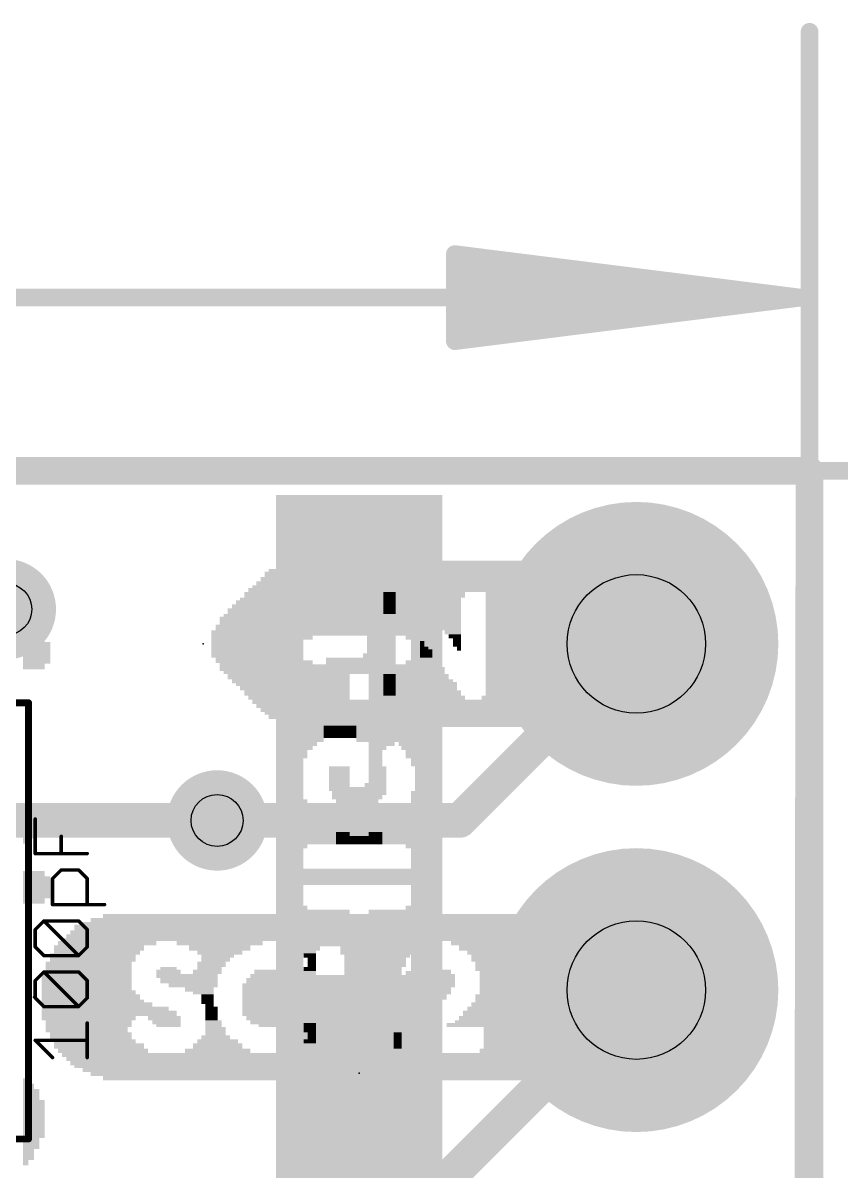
# Model space of a CAD drawing. Extents: x -25 to 82, y -13 to 16.
# Drawn here: x 13.28 to 19.28, y 7.56 to 15.99 of the extents above; entities that cross this region are included whole.
import ezdxf

# ---------------------------------------------------------------- set-up
doc = ezdxf.new("R2010")
doc.units = 0
for name, color, linetype in [('1', 12, 'CONTINUOUS'), ('16', 53, 'CONTINUOUS'), ('17', 254, 'CONTINUOUS'), ('18', 110, 'CONTINUOUS'), ('20', 53, 'CONTINUOUS'), ('21', 41, 'CONTINUOUS'), ('22', 40, 'CONTINUOUS'), ('23', 53, 'CONTINUOUS'), ('24', 53, 'CONTINUOUS'), ('27', 253, 'CONTINUOUS'), ('29', 253, 'CONTINUOUS'), ('30', 253, 'CONTINUOUS'), ('39', 12, 'CONTINUOUS'), ('44', 253, 'CONTINUOUS'), ('47', 253, 'CONTINUOUS'), ('51', 53, 'CONTINUOUS')]:
    doc.layers.add(name, color=color, linetype=linetype)

# ---------------------------------------------------------------- blocks, each defined once
blk = doc.blocks.new('RECT')
blk.add_solid([(-0.5, -0.5), (0.5, -0.5), (-0.5, 0.5), (0.5, 0.5)])
blk = doc.blocks.new('ROUNDP')
at = {"const_width": 0.5}
blk.add_lwpolyline([(0, -0.25, 1), (0, 0.25, 1), (0, -0.25)], format="xyb", dxfattribs=at)
blk = doc.blocks.new('ROUNDV')
at = {"const_width": 0.5}
blk.add_lwpolyline([(0, -0.25, 1), (0, 0.25, 1), (0, -0.25)], format="xyb", dxfattribs=at)

msp = doc.modelspace()

# ---------------------------------------------------------------- linework, layer by layer
at = {"layer": '1'}
for points, const_width in [([(0, 12.7), (19.05, 12.7)], 0.2032), ([(19.05, 12.7), (19.05, 0)], 0.2032), ([(16.4846, 10.1346), (17.78, 11.43)], 0.254), ([(14.7066, 10.1346), (16.4846, 10.1346)], 0.254), ([(14.974, 6.084), (17.78, 8.89)], 0.254)]:
    msp.add_lwpolyline(points, dxfattribs=dict(at, const_width=const_width))
for points, const_width in [([(19.1008, 12.7, 1), (18.9992, 12.7)], 0.1016), ([(19.05, 12.6492, 1), (19.05, 12.7508)], 0.1016), ([(17.8249, 11.3851, 1), (17.7351, 11.4749)], 0.127), ([(14.7066, 10.1981, 1), (14.7066, 10.0711)], 0.127), ([(16.4397, 10.1795, 1), (16.5295, 10.0897)], 0.127), ([(16.4846, 10.0711, 1), (16.4846, 10.1981)], 0.127), ([(17.8249, 8.8451, 1), (17.7351, 8.9349)], 0.127)]:
    msp.add_lwpolyline(points, format="xyb", dxfattribs=dict(at, const_width=const_width))
at = {"layer": '16'}
for points, const_width in [([(0, 12.7), (19.05, 12.7)], 0.2032), ([(19.05, 12.7), (19.05, 0)], 0.2032), ([(14.7066, 10.1346), (11.7856, 10.1346)], 0.254)]:
    msp.add_lwpolyline(points, dxfattribs=dict(at, const_width=const_width))
for points, const_width in [([(19.1008, 12.7, 1), (18.9992, 12.7)], 0.1016), ([(19.05, 12.6492, 1), (19.05, 12.7508)], 0.1016), ([(14.7066, 10.0711, 1), (14.7066, 10.1981)], 0.127)]:
    msp.add_lwpolyline(points, format="xyb", dxfattribs=dict(at, const_width=const_width))
at = {"layer": '20', "const_width": 0.2032}
for points in [[(19.05, 12.7), (0, 12.7)], [(19.03, 0), (19.05, 12.7)]]:
    msp.add_lwpolyline(points, dxfattribs=at)
at = {"layer": '20', "const_width": 0.1016}
for points in [[(19.1008, 12.6999, 1), (18.9992, 12.7001)], [(19.05, 12.6492, 1), (19.05, 12.7508)]]:
    msp.add_lwpolyline(points, format="xyb", dxfattribs=at)
at = {"layer": '23'}
for p in [(14.605, 11.43), (13.3604, 8.8392)]:
    msp.add_point(p, dxfattribs=at)
at = {"layer": '24'}
msp.add_point((15.748, 8.2804), dxfattribs=at)
at = {"layer": '27', "const_width": 0.0254}
for points in [[(13.3728, 9.8915), (13.3728, 10.1457)], [(13.5634, 9.8915), (13.5634, 10.0186)], [(13.7541, 9.8915), (13.3728, 9.8915)], [(13.4999, 9.708), (13.5634, 9.7715)], [(13.5634, 9.7715), (13.6905, 9.7715)], [(13.6905, 9.7715), (13.7541, 9.708)], [(13.4999, 9.5173), (13.4999, 9.708)], [(13.7541, 9.708), (13.7541, 9.5173)], [(13.8812, 9.5173), (13.4999, 9.5173)], [(13.3728, 9.3338), (13.4363, 9.3973)], [(13.4363, 9.3973), (13.6905, 9.3973)], [(13.6905, 9.1431), (13.4363, 9.3973)], [(13.6905, 9.3973), (13.7541, 9.3338)], [(13.3728, 9.2067), (13.3728, 9.3338)], [(13.7541, 9.3338), (13.7541, 9.2067)], [(13.4363, 9.1431), (13.3728, 9.2067)], [(13.7541, 9.2067), (13.6905, 9.1431)], [(13.6905, 9.1431), (13.4363, 9.1431)], [(13.3728, 8.9596), (13.4363, 9.0231)], [(13.4363, 9.0231), (13.6905, 9.0231)], [(13.6905, 8.7689), (13.4363, 9.0231)], [(13.6905, 9.0231), (13.7541, 8.9596)], [(13.3728, 8.8325), (13.3728, 8.9596)], [(13.7541, 8.9596), (13.7541, 8.8325)], [(13.4363, 8.7689), (13.3728, 8.8325)], [(13.7541, 8.8325), (13.6905, 8.7689)], [(13.6905, 8.7689), (13.4363, 8.7689)], [(13.7541, 8.3947), (13.7541, 8.6489)], [(13.4999, 8.3947), (13.3728, 8.5218)], [(13.3728, 8.5218), (13.7541, 8.5218)]]:
    msp.add_lwpolyline(points, dxfattribs=at)
at = {"layer": '27', "const_width": 0.0127}
for points in [[(13.3791, 10.1457, 1), (13.3664, 10.1457)], [(13.5698, 10.0186, 1), (13.5571, 10.0186)], [(13.3728, 9.8979, 1), (13.3728, 9.8852)], [(13.3664, 9.8915, 1), (13.3791, 9.8915)], [(13.5571, 9.8915, 1), (13.5698, 9.8915)], [(13.7541, 9.8852, 1), (13.7541, 9.8979)], [(13.5634, 9.7779, 1), (13.5634, 9.7652)], [(13.5679, 9.767, 1), (13.5589, 9.776)], [(13.695, 9.776, 1), (13.6861, 9.767)], [(13.6905, 9.7652, 1), (13.6905, 9.7779)], [(13.5062, 9.708, 1), (13.4935, 9.708)], [(13.4954, 9.7125, 1), (13.5044, 9.7035)], [(13.7605, 9.708, 1), (13.7478, 9.708)], [(13.7496, 9.7035, 1), (13.7586, 9.7125)], [(13.4935, 9.5173, 1), (13.5062, 9.5173)], [(13.4999, 9.5237, 1), (13.4999, 9.511)], [(13.7478, 9.5173, 1), (13.7605, 9.5173)], [(13.8812, 9.511, 1), (13.8812, 9.5237)], [(13.4363, 9.4037, 1), (13.4363, 9.391)], [(13.4408, 9.4018, 1), (13.4318, 9.3928)], [(13.4408, 9.3928, 1), (13.4318, 9.4018)], [(13.695, 9.4018, 1), (13.6861, 9.3928)], [(13.6905, 9.391, 1), (13.6905, 9.4037)], [(13.3791, 9.3338, 1), (13.3664, 9.3338)], [(13.3683, 9.3383, 1), (13.3773, 9.3293)], [(13.7605, 9.3338, 1), (13.7478, 9.3338)], [(13.7496, 9.3293, 1), (13.7586, 9.3383)], [(13.3773, 9.2112, 1), (13.3683, 9.2022)], [(13.3664, 9.2067, 1), (13.3791, 9.2067)], [(13.7478, 9.2067, 1), (13.7605, 9.2067)], [(13.7586, 9.2022, 1), (13.7496, 9.2112)], [(13.4363, 9.1495, 1), (13.4363, 9.1368)], [(13.4318, 9.1386, 1), (13.4408, 9.1476)], [(13.6861, 9.1476, 1), (13.695, 9.1386)], [(13.6861, 9.1386, 1), (13.695, 9.1476)], [(13.6905, 9.1368, 1), (13.6905, 9.1495)], [(13.4363, 9.0295, 1), (13.4363, 9.0168)], [(13.4408, 9.0276, 1), (13.4318, 9.0186)], [(13.4408, 9.0186, 1), (13.4318, 9.0276)], [(13.695, 9.0276, 1), (13.6861, 9.0186)], [(13.6905, 9.0168, 1), (13.6905, 9.0295)], [(13.3791, 8.9596, 1), (13.3664, 8.9596)], [(13.3683, 8.9641, 1), (13.3773, 8.9551)], [(13.7605, 8.9596, 1), (13.7478, 8.9596)], [(13.7496, 8.9551, 1), (13.7586, 8.9641)], [(13.3773, 8.8369, 1), (13.3683, 8.828)], [(13.7586, 8.828, 1), (13.7496, 8.8369)], [(13.3664, 8.8325, 1), (13.3791, 8.8325)], [(13.4363, 8.7753, 1), (13.4363, 8.7626)], [(13.4318, 8.7644, 1), (13.4408, 8.7734)], [(13.6861, 8.7734, 1), (13.695, 8.7644)], [(13.6861, 8.7644, 1), (13.695, 8.7734)], [(13.6905, 8.7626, 1), (13.6905, 8.7753)], [(13.7478, 8.8325, 1), (13.7605, 8.8325)], [(13.7605, 8.6489, 1), (13.7478, 8.6489)], [(13.3728, 8.5282, 1), (13.3728, 8.5155)], [(13.3773, 8.5263, 1), (13.3683, 8.5173)], [(13.7541, 8.5155, 1), (13.7541, 8.5282)], [(13.4954, 8.3902, 1), (13.5044, 8.3992)], [(13.7478, 8.3947, 1), (13.7605, 8.3947)]]:
    msp.add_lwpolyline(points, format="xyb", dxfattribs=at)
at = {"layer": '39', "const_width": 0.0508}
for points in [[(11.9238, 10.998), (13.3238, 10.998)], [(13.3238, 10.998), (13.3238, 7.798)], [(13.3238, 7.798), (11.9238, 7.798)]]:
    msp.add_lwpolyline(points, dxfattribs=at)
at = {"layer": '39', "const_width": 0.0254}
for points in [[(13.3365, 10.998, 1), (13.3111, 10.998)], [(13.3238, 10.9853, 1), (13.3238, 11.0107)], [(13.3111, 7.798, 1), (13.3365, 7.798)], [(13.3238, 7.7853, 1), (13.3238, 7.8107)]]:
    msp.add_lwpolyline(points, format="xyb", dxfattribs=at)
at = {"layer": '44'}
for centre, radius in [((17.78, 11.43), 0.508), ((13.1572, 11.684), 0.1905), ((14.7066, 10.1346), 0.1905), ((17.78, 8.89), 0.508)]:
    msp.add_circle(centre, radius, dxfattribs=at)
at = {"layer": '47', "const_width": 0.13}
for points in [[(19.05, 12.7), (19.05, 15.92)], [(18.985, 13.97), (16.45, 14.2892)], [(16.45, 14.2892), (16.45, 13.6508)], [(18.985, 13.97), (16.45, 14.23)], [(18.985, 13.97), (16.45, 14.1)], [(0.065, 13.97), (18.985, 13.97)], [(16.45, 13.6508), (18.985, 13.97)], [(16.45, 13.84), (18.985, 13.97)], [(16.45, 13.71), (18.985, 13.97)], [(19.05, 12.7), (24.81, 12.7)]]:
    msp.add_lwpolyline(points, dxfattribs=at)
at = {"layer": '47', "const_width": 0.065}
for points in [[(19.0825, 15.92, 1), (19.0175, 15.92)], [(16.4541, 14.3215, 1), (16.4459, 14.257)], [(16.4825, 14.2892, 1), (16.4175, 14.2892)], [(16.4533, 14.2623, 1), (16.4467, 14.1977)], [(16.4517, 14.1325, 1), (16.4483, 14.0675)], [(18.9891, 13.9378, 1), (18.9809, 14.0022)], [(18.9809, 13.9378, 1), (18.9891, 14.0022)], [(18.9883, 13.9377, 1), (18.9817, 14.0023)], [(18.9817, 13.9377, 1), (18.9883, 14.0023)], [(18.9833, 13.9375, 1), (18.9867, 14.0025)], [(18.9867, 13.9375, 1), (18.9833, 14.0025)], [(18.985, 13.9375, 1), (18.985, 14.0025)], [(16.4483, 13.8725, 1), (16.4517, 13.8075)], [(16.4467, 13.7423, 1), (16.4533, 13.6777)], [(16.4459, 13.683, 1), (16.4541, 13.6185)], [(16.4175, 13.6508, 1), (16.4825, 13.6508)], [(19.05, 12.7325, 1), (19.05, 12.6675)], [(19.0175, 12.7, 1), (19.0825, 12.7)]]:
    msp.add_lwpolyline(points, format="xyb", dxfattribs=at)

# ---------------------------------------------------------------- block references
at = {"layer": '17', "xscale": 1.8796, "yscale": 1.8796, "rotation": 180}
for p in [(17.78, 11.43), (17.78, 11.43), (17.78, 8.89), (17.78, 8.89)]:
    msp.add_blockref('ROUNDP', p, dxfattribs=at)
at = {"layer": '18', "xscale": 0.7366, "yscale": 0.7366}
for p in [(13.1572, 11.684), (13.1572, 11.684), (14.7066, 10.1346), (14.7066, 10.1346)]:
    msp.add_blockref('ROUNDV', p, dxfattribs=at)
at = {"layer": '21'}
for p, xscale, yscale in [((16.045, 11.94), 1.98, 0.04), ((16.06, 11.97), 1.95, 0.02), ((16.09, 11.995), 1.89, 0.03), ((16.105, 12.025), 1.86, 0.03), ((16.015, 11.875), 2.04, 0.03), ((16.03, 11.905), 2.01, 0.03), ((15.115, 11.79), 0.42, 0.04), ((15.985, 11.825), 2.1, 0.03), ((16, 11.85), 2.07, 0.02), ((15.97, 11.79), 0.09, 0.04), ((16.345, 11.79), 0.36, 0.04), ((16.855, 11.79), 0.36, 0.04), ((15.07, 11.705), 0.51, 0.03), ((15.085, 11.735), 0.48, 0.03), ((15.1, 11.755), 0.45, 0.03), ((15.97, 11.755), 0.09, 0.03), ((15.97, 11.735), 0.09, 0.03), ((15.97, 11.705), 0.09, 0.03), ((16.345, 11.755), 0.3, 0.03), ((16.36, 11.735), 0.27, 0.03), ((16.375, 11.705), 0.24, 0.03), ((16.855, 11.755), 0.36, 0.03), ((16.855, 11.735), 0.36, 0.03), ((16.855, 11.705), 0.36, 0.03), ((15.025, 11.615), 0.6, 0.03), ((15.04, 11.635), 0.57, 0.03), ((15.055, 11.67), 0.54, 0.04), ((15.76, 11.615), 0.51, 0.03), ((15.955, 11.635), 0.12, 0.03), ((15.97, 11.67), 0.09, 0.04), ((16.375, 11.67), 0.24, 0.04), ((16.39, 11.635), 0.21, 0.03), ((16.405, 11.615), 0.18, 0.03), ((16.855, 11.67), 0.36, 0.04), ((16.855, 11.635), 0.36, 0.03), ((16.855, 11.615), 0.36, 0.03), ((15.01, 11.55), 0.63, 0.04), ((15.025, 11.585), 0.6, 0.03), ((15.76, 11.585), 0.51, 0.03), ((15.76, 11.55), 0.51, 0.04), ((16.42, 11.585), 0.15, 0.03), ((16.42, 11.55), 0.15, 0.04), ((16.855, 11.585), 0.36, 0.03), ((16.855, 11.55), 0.36, 0.04), ((14.995, 11.515), 0.66, 0.03), ((14.995, 11.485), 0.66, 0.03), ((14.995, 11.465), 0.66, 0.03), ((15.76, 11.515), 0.51, 0.03), ((15.91, 11.485), 0.21, 0.03), ((15.91, 11.465), 0.21, 0.03), ((16.435, 11.515), 0.12, 0.03), ((16.45, 11.485), 0.09, 0.03), ((16.465, 11.465), 0.06, 0.03), ((16.855, 11.515), 0.36, 0.03), ((16.855, 11.485), 0.36, 0.03), ((16.855, 11.465), 0.36, 0.03), ((14.995, 11.43), 0.66, 0.04), ((14.995, 11.395), 0.66, 0.03), ((14.995, 11.375), 0.66, 0.03), ((15.91, 11.43), 0.21, 0.04), ((15.91, 11.395), 0.21, 0.03), ((15.91, 11.375), 0.21, 0.03), ((16.21, 11.43), 0.03, 0.04), ((16.225, 11.395), 0.06, 0.03), ((16.24, 11.375), 0.09, 0.03), ((16.465, 11.43), 0.06, 0.04), ((16.48, 11.395), 0.03, 0.03), ((16.855, 11.43), 0.36, 0.04), ((16.855, 11.395), 0.36, 0.03), ((16.855, 11.375), 0.36, 0.03), ((14.995, 11.345), 0.66, 0.03), ((15.01, 11.31), 0.63, 0.04), ((15.025, 11.275), 0.6, 0.03), ((15.76, 11.31), 0.51, 0.04), ((15.76, 11.275), 0.51, 0.03), ((15.895, 11.345), 0.24, 0.03), ((16.24, 11.345), 0.09, 0.03), ((16.255, 11.31), 0.12, 0.04), ((16.27, 11.275), 0.15, 0.03), ((16.855, 11.345), 0.36, 0.03), ((16.855, 11.31), 0.36, 0.04), ((16.855, 11.275), 0.36, 0.03), ((15.025, 11.245), 0.6, 0.03), ((15.04, 11.225), 0.57, 0.03), ((15.055, 11.19), 0.54, 0.04), ((15.76, 11.245), 0.51, 0.03), ((15.76, 11.225), 0.51, 0.03), ((15.97, 11.19), 0.09, 0.04), ((16.285, 11.245), 0.18, 0.03), ((16.285, 11.225), 0.18, 0.03), ((16.3, 11.19), 0.21, 0.04), ((16.855, 11.245), 0.36, 0.03), ((16.855, 11.225), 0.36, 0.03), ((16.855, 11.19), 0.36, 0.04), ((15.07, 11.155), 0.51, 0.03), ((15.085, 11.135), 0.48, 0.03), ((15.1, 11.105), 0.45, 0.03), ((15.97, 11.155), 0.09, 0.03), ((15.97, 11.135), 0.09, 0.03), ((15.97, 11.105), 0.09, 0.03), ((16.315, 11.155), 0.24, 0.03), ((16.33, 11.135), 0.27, 0.03), ((16.33, 11.105), 0.27, 0.03), ((16.855, 11.155), 0.36, 0.03), ((16.855, 11.135), 0.36, 0.03), ((16.855, 11.105), 0.36, 0.03), ((15.115, 11.07), 0.42, 0.04), ((15.13, 11.035), 0.39, 0.03), ((15.955, 11.035), 0.12, 0.03), ((15.97, 11.07), 0.09, 0.04), ((16.345, 11.035), 0.36, 0.03), ((16.345, 11.07), 0.3, 0.04), ((16.84, 11.035), 0.39, 0.03), ((16.855, 11.07), 0.36, 0.04), ((16, 11.005), 2.07, 0.03), ((16.015, 10.975), 2.04, 0.03), ((16.03, 10.945), 2.01, 0.03), ((16.045, 10.925), 1.98, 0.03), ((16.06, 10.895), 1.95, 0.03), ((16.09, 10.865), 1.89, 0.03), ((16.105, 10.835), 1.86, 0.03), ((15.4304, 9.4342), 3.12, 0.03), ((15.3254, 9.3492), 3.33, 0.04), ((15.3554, 9.3792), 3.27, 0.02), ((15.3854, 9.4042), 3.21, 0.03), ((15.2804, 9.2592), 3.42, 0.02), ((15.2954, 9.2842), 3.39, 0.03), ((15.3104, 9.3142), 3.36, 0.03), ((13.8404, 9.1992), 0.66, 0.04), ((13.9004, 9.2342), 0.72, 0.03), ((14.7254, 9.2342), 0.63, 0.03), ((14.7254, 9.1992), 0.45, 0.04), ((15.7154, 9.2342), 1.11, 0.03), ((15.3554, 9.1992), 0.21, 0.04), ((15.9104, 9.1992), 0.6, 0.04), ((16.7054, 9.2342), 0.57, 0.03), ((16.7354, 9.1992), 0.51, 0.04), ((13.7654, 9.0792), 0.63, 0.04), ((13.7954, 9.1442), 0.63, 0.03), ((13.7954, 9.1142), 0.63, 0.03), ((13.8254, 9.1642), 0.63, 0.03), ((14.7254, 9.1642), 0.33, 0.03), ((14.6654, 9.0792), 0.21, 0.04), ((14.7104, 9.1442), 0.24, 0.03), ((14.6954, 9.1142), 0.21, 0.03), ((15.3704, 9.1642), 0.12, 0.03), ((15.3854, 9.1442), 0.09, 0.03), ((15.4004, 9.1142), 0.06, 0.03), ((15.4004, 9.0792), 0.06, 0.04), ((15.8804, 9.1642), 0.54, 0.03), ((15.8804, 9.1442), 0.48, 0.03), ((15.8654, 9.1142), 0.45, 0.03), ((15.8654, 9.0792), 0.45, 0.04), ((16.7654, 9.1642), 0.45, 0.03), ((16.7804, 9.1442), 0.42, 0.03), ((16.7804, 9.1142), 0.42, 0.03), ((16.7954, 9.0792), 0.39, 0.04), ((13.7654, 9.0442), 0.63, 0.03), ((13.7654, 9.0242), 0.63, 0.03), ((14.3504, 9.0242), 0.18, 0.03), ((14.3504, 9.0442), 0.12, 0.03), ((14.6354, 9.0242), 0.21, 0.03), ((14.6504, 9.0442), 0.18, 0.03), ((15.0854, 9.0242), 0.21, 0.03), ((15.3704, 9.0242), 0.12, 0.03), ((15.3854, 9.0442), 0.09, 0.03), ((15.8504, 9.0442), 0.42, 0.03), ((15.8504, 9.0242), 0.42, 0.03), ((16.3454, 9.0242), 0.15, 0.03), ((16.7954, 9.0442), 0.39, 0.03), ((16.8104, 9.0242), 0.36, 0.03), ((13.7504, 8.9942), 0.66, 0.03), ((13.7504, 8.9592), 0.66, 0.04), ((13.7504, 8.9242), 0.66, 0.03), ((14.4854, 8.9942), 0.45, 0.03), ((14.5004, 8.9592), 0.42, 0.04), ((14.5304, 8.9242), 0.36, 0.03), ((15.1604, 8.9242), 0.54, 0.03), ((15.1754, 8.9592), 0.51, 0.04), ((15.1004, 8.9942), 0.3, 0.03), ((15.3554, 8.9942), 0.15, 0.03), ((15.8504, 8.9942), 0.42, 0.03), ((15.8504, 8.9592), 0.42, 0.04), ((15.8504, 8.9242), 0.42, 0.03), ((16.3454, 8.9942), 0.21, 0.03), ((16.3454, 8.9592), 0.21, 0.04), ((16.3454, 8.9242), 0.21, 0.03), ((16.8104, 8.9942), 0.36, 0.03), ((16.8104, 8.9592), 0.36, 0.04), ((16.8104, 8.9242), 0.36, 0.03), ((13.7504, 8.8942), 0.66, 0.03), ((13.7654, 8.8742), 0.69, 0.03), ((13.7804, 8.8392), 0.72, 0.04), ((14.5754, 8.8942), 0.21, 0.03), ((14.6054, 8.8742), 0.15, 0.03), ((14.6354, 8.8392), 0.09, 0.04), ((15.1604, 8.8942), 0.54, 0.03), ((15.1604, 8.8742), 0.54, 0.03), ((15.1604, 8.8392), 0.54, 0.04), ((15.8504, 8.8942), 0.42, 0.03), ((15.8654, 8.8742), 0.45, 0.03), ((16.0154, 8.8392), 0.75, 0.04), ((16.3154, 8.8742), 0.21, 0.03), ((16.3304, 8.8942), 0.18, 0.03), ((16.7954, 8.8392), 0.39, 0.04), ((16.8104, 8.8942), 0.36, 0.03), ((16.8104, 8.8742), 0.36, 0.03), ((13.7954, 8.8042), 0.75, 0.03), ((13.8254, 8.7842), 0.81, 0.03), ((13.8854, 8.7542), 0.93, 0.03), ((14.6354, 8.8042), 0.09, 0.03), ((14.6504, 8.7842), 0.06, 0.03), ((14.6654, 8.7542), 0.09, 0.03), ((15.1604, 8.8042), 0.54, 0.03), ((15.1604, 8.7842), 0.54, 0.03), ((15.1604, 8.7542), 0.54, 0.03), ((15.9854, 8.8042), 0.69, 0.03), ((15.9704, 8.7842), 0.66, 0.03), ((15.9404, 8.7542), 0.6, 0.03), ((16.7654, 8.7542), 0.45, 0.03), ((16.7804, 8.7842), 0.42, 0.03), ((16.7954, 8.8042), 0.39, 0.03), ((13.9154, 8.7192), 0.99, 0.04), ((13.7654, 8.6842), 0.69, 0.03), ((14.3204, 8.6842), 0.24, 0.03), ((14.6654, 8.7192), 0.09, 0.04), ((14.6654, 8.6842), 0.09, 0.03), ((15.1604, 8.7192), 0.54, 0.04), ((15.1754, 8.6842), 0.51, 0.03), ((15.9104, 8.7192), 0.54, 0.04), ((15.8954, 8.6842), 0.51, 0.03), ((16.7354, 8.6842), 0.51, 0.03), ((16.7504, 8.7192), 0.48, 0.04), ((13.7654, 8.6542), 0.63, 0.03), ((13.7654, 8.6342), 0.63, 0.03), ((13.7504, 8.5992), 0.6, 0.04), ((14.3354, 8.6542), 0.21, 0.03), ((14.3504, 8.6342), 0.18, 0.03), ((14.6804, 8.6542), 0.12, 0.03), ((14.6804, 8.6342), 0.12, 0.03), ((14.6954, 8.5992), 0.15, 0.04), ((15.0854, 8.6542), 0.27, 0.03), ((15.0854, 8.6342), 0.15, 0.03), ((15.3704, 8.6542), 0.12, 0.03), ((15.3854, 8.6342), 0.09, 0.03), ((15.3854, 8.5992), 0.09, 0.04), ((15.8804, 8.6542), 0.48, 0.03), ((15.8654, 8.6342), 0.45, 0.03), ((15.8504, 8.5992), 0.42, 0.04), ((16.6904, 8.6342), 0.6, 0.03), ((16.7204, 8.6542), 0.54, 0.03), ((16.8254, 8.5992), 0.33, 0.04), ((13.7804, 8.5642), 0.6, 0.03), ((13.7804, 8.5442), 0.6, 0.03), ((13.8104, 8.5142), 0.6, 0.03), ((14.7104, 8.5142), 0.3, 0.03), ((14.6954, 8.5442), 0.21, 0.03), ((14.6954, 8.5642), 0.15, 0.03), ((15.3854, 8.5142), 0.09, 0.03), ((15.4004, 8.5642), 0.06, 0.03), ((15.4004, 8.5442), 0.06, 0.03), ((16.0304, 8.5642), 0.06, 0.03), ((16.0304, 8.5442), 0.06, 0.03), ((16.0304, 8.5142), 0.06, 0.03), ((16.8254, 8.5642), 0.33, 0.03), ((16.8254, 8.5442), 0.33, 0.03), ((16.8254, 8.5142), 0.33, 0.03), ((13.8404, 8.4792), 0.66, 0.04), ((13.8704, 8.4442), 0.66, 0.03), ((15.2804, 8.4142), 3.42, 0.03), ((14.7104, 8.4442), 0.48, 0.03), ((14.7104, 8.4792), 0.36, 0.04), ((15.3404, 8.4442), 0.24, 0.03), ((15.3704, 8.4792), 0.18, 0.04), ((16.0304, 8.4442), 0.12, 0.03), ((16.0304, 8.4792), 0.06, 0.04), ((16.8104, 8.4442), 0.36, 0.03), ((16.8254, 8.4792), 0.33, 0.04), ((15.2954, 8.3842), 3.39, 0.03), ((15.3104, 8.3542), 3.36, 0.03), ((15.3254, 8.3342), 3.33, 0.03), ((15.3554, 8.3042), 3.27, 0.03), ((15.3854, 8.2742), 3.21, 0.03), ((15.4304, 8.2442), 3.12, 0.03)]:
    msp.add_blockref('RECT', p, dxfattribs=dict(at, xscale=xscale, yscale=yscale))
at = {"layer": '22', "xscale": 1.2192}
for p, yscale in [((15.748, 12.1412), 0.762), ((15.748, 6.7945), 3.7846)]:
    msp.add_blockref('RECT', p, dxfattribs=dict(at, yscale=yscale))
at = {"layer": '22', "rotation": 90}
for p, xscale, yscale in [((15.153, 10.2454), 3.15, 0.03), ((15.183, 10.2454), 3.15, 0.03), ((15.213, 10.2454), 3.15, 0.03), ((15.243, 10.2454), 3.15, 0.03), ((15.263, 10.2454), 3.15, 0.03), ((15.293, 10.2454), 3.15, 0.03), ((15.323, 10.2454), 3.15, 0.03), ((15.353, 11.6404), 0.36, 0.03), ((15.388, 11.6404), 0.36, 0.04), ((15.423, 11.6554), 0.33, 0.03), ((15.453, 11.6554), 0.33, 0.03), ((15.473, 11.6554), 0.33, 0.03), ((15.508, 11.6554), 0.33, 0.04), ((15.543, 11.6554), 0.33, 0.03), ((15.563, 11.6554), 0.33, 0.03), ((15.593, 11.6554), 0.33, 0.03), ((15.628, 11.6554), 0.33, 0.04), ((15.663, 11.6554), 0.33, 0.03), ((15.693, 11.6554), 0.33, 0.03), ((15.713, 11.6554), 0.33, 0.03), ((15.748, 11.6554), 0.33, 0.04), ((15.783, 11.6554), 0.33, 0.03), ((15.803, 11.6554), 0.33, 0.03), ((15.833, 11.6554), 0.33, 0.03), ((15.868, 11.6554), 0.33, 0.04), ((15.903, 11.6554), 0.33, 0.03), ((15.933, 11.6554), 0.33, 0.03), ((15.953, 11.6554), 0.33, 0.03), ((15.988, 11.6554), 0.33, 0.04), ((16.023, 11.6554), 0.33, 0.03), ((16.053, 11.6554), 0.33, 0.03), ((16.073, 11.6554), 0.33, 0.03), ((16.108, 11.6404), 0.36, 0.04), ((16.143, 11.1754), 1.29, 0.03), ((16.168, 10.2454), 3.15, 0.02), ((16.193, 10.2454), 3.15, 0.03), ((16.223, 10.2454), 3.15, 0.03), ((16.258, 10.2454), 3.15, 0.04), ((16.288, 10.2454), 3.15, 0.02), ((16.313, 10.2454), 3.15, 0.03), ((16.343, 10.2454), 3.15, 0.03), ((13.3032, 11.364), 0.24, 0.04), ((13.3432, 11.364), 0.24, 0.04), ((13.3832, 11.364), 0.24, 0.04), ((13.4232, 11.364), 0.24, 0.04), ((13.4632, 11.364), 0.16, 0.04), ((15.353, 11.1454), 0.33, 0.03), ((15.388, 11.1604), 0.3, 0.04), ((16.108, 11.1454), 0.33, 0.04), ((15.423, 11.1454), 0.27, 0.03), ((15.453, 11.1454), 0.27, 0.03), ((15.473, 11.1454), 0.27, 0.03), ((15.508, 11.1454), 0.27, 0.04), ((15.543, 11.1454), 0.27, 0.03), ((15.563, 11.1454), 0.27, 0.03), ((15.593, 11.1454), 0.27, 0.03), ((15.628, 11.1454), 0.27, 0.04), ((15.663, 11.1454), 0.27, 0.03), ((15.833, 11.1454), 0.27, 0.03), ((15.868, 11.1454), 0.27, 0.04), ((15.903, 11.1454), 0.27, 0.03), ((15.933, 11.1454), 0.27, 0.03), ((15.953, 11.1454), 0.27, 0.03), ((15.988, 11.1454), 0.27, 0.04), ((16.023, 11.1454), 0.27, 0.03), ((16.053, 11.1454), 0.27, 0.03), ((16.073, 11.1454), 0.27, 0.03), ((15.353, 10.7254), 0.27, 0.03), ((15.388, 10.7404), 0.18, 0.04), ((15.423, 10.7554), 0.15, 0.03), ((15.453, 10.7704), 0.12, 0.03), ((15.473, 10.7704), 0.12, 0.03), ((15.508, 10.7854), 0.09, 0.04), ((15.543, 10.7854), 0.09, 0.03), ((15.563, 10.7854), 0.09, 0.03), ((15.593, 10.7854), 0.09, 0.03), ((15.628, 10.7854), 0.09, 0.04), ((15.663, 10.7854), 0.09, 0.03), ((15.693, 10.7854), 0.09, 0.03), ((15.713, 10.7854), 0.09, 0.03), ((15.748, 10.7704), 0.12, 0.04), ((15.783, 10.7704), 0.12, 0.03), ((15.803, 10.7704), 0.12, 0.03), ((15.833, 10.5304), 0.6, 0.03), ((15.868, 10.5454), 0.57, 0.04), ((15.903, 10.5604), 0.54, 0.03), ((15.933, 10.7404), 0.18, 0.03), ((15.953, 10.7554), 0.15, 0.03), ((15.988, 10.7554), 0.15, 0.04), ((16.023, 10.7704), 0.12, 0.03), ((16.053, 10.7554), 0.15, 0.03), ((16.073, 10.7404), 0.18, 0.03), ((16.108, 10.7104), 0.24, 0.04), ((15.543, 10.4404), 0.18, 0.03), ((15.563, 10.4104), 0.24, 0.03), ((15.593, 10.3954), 0.27, 0.03), ((15.628, 10.3954), 0.27, 0.04), ((15.663, 10.3804), 0.3, 0.03), ((15.933, 10.4254), 0.21, 0.03), ((15.693, 10.3054), 0.15, 0.03), ((15.713, 10.3054), 0.15, 0.03), ((15.748, 10.3054), 0.15, 0.04), ((15.783, 10.3054), 0.15, 0.03), ((15.803, 10.3204), 0.18, 0.03), ((15.353, 10.1104), 0.36, 0.03), ((16.143, 9.5104), 1.68, 0.03), ((13.3032, 10.104), 0.28, 0.04), ((13.3432, 10.104), 0.2, 0.04), ((15.388, 10.0954), 0.27, 0.04), ((15.423, 10.0804), 0.24, 0.03), ((16.073, 10.0804), 0.24, 0.03), ((16.108, 10.0954), 0.33, 0.04), ((13.3832, 10.104), 0.12, 0.04), ((15.453, 10.0504), 0.18, 0.03), ((15.473, 10.0504), 0.18, 0.03), ((15.508, 10.0354), 0.15, 0.04), ((15.988, 10.0354), 0.15, 0.04), ((16.023, 10.0504), 0.18, 0.03), ((16.053, 10.0654), 0.21, 0.03), ((15.543, 10.0204), 0.12, 0.03), ((15.563, 10.0204), 0.12, 0.03), ((15.593, 10.0054), 0.09, 0.03), ((15.628, 10.0054), 0.09, 0.04), ((15.663, 10.0054), 0.09, 0.03), ((15.833, 10.0054), 0.09, 0.03), ((15.868, 10.0054), 0.09, 0.04), ((15.903, 10.0054), 0.09, 0.03), ((15.933, 10.0204), 0.12, 0.03), ((15.953, 10.0204), 0.12, 0.03), ((15.693, 9.9904), 0.06, 0.03), ((15.713, 9.9904), 0.06, 0.03), ((15.748, 9.9904), 0.06, 0.04), ((15.783, 9.9904), 0.06, 0.03), ((15.803, 9.9904), 0.06, 0.03), ((15.353, 9.7204), 0.12, 0.03), ((15.388, 9.7204), 0.12, 0.04), ((15.423, 9.7204), 0.12, 0.03), ((15.453, 9.7204), 0.12, 0.03), ((15.473, 9.7204), 0.12, 0.03), ((15.508, 9.7204), 0.12, 0.04), ((15.543, 9.7204), 0.12, 0.03), ((15.563, 9.7204), 0.12, 0.03), ((15.593, 9.7204), 0.12, 0.03), ((15.628, 9.7204), 0.12, 0.04), ((15.663, 9.7204), 0.12, 0.03), ((15.693, 9.7204), 0.12, 0.03), ((15.713, 9.7204), 0.12, 0.03), ((15.748, 9.7204), 0.12, 0.04), ((15.783, 9.7204), 0.12, 0.03), ((15.803, 9.7204), 0.12, 0.03), ((15.833, 9.7204), 0.12, 0.03), ((15.868, 9.7204), 0.12, 0.04), ((15.903, 9.7204), 0.12, 0.03), ((15.933, 9.7204), 0.12, 0.03), ((15.953, 9.7204), 0.12, 0.03), ((15.988, 9.7204), 0.12, 0.04), ((16.023, 9.7204), 0.12, 0.03), ((16.053, 9.7204), 0.12, 0.03), ((16.073, 9.7204), 0.12, 0.03), ((16.108, 9.7204), 0.12, 0.04), ((13.3032, 9.644), 0.24, 0.04), ((13.3432, 9.644), 0.24, 0.04), ((13.3832, 9.644), 0.24, 0.04), ((13.4232, 9.644), 0.24, 0.04), ((13.4632, 9.644), 0.16, 0.04), ((15.353, 9.3454), 0.33, 0.03), ((15.388, 9.3304), 0.3, 0.04), ((15.423, 9.3454), 0.27, 0.03), ((15.453, 9.3454), 0.27, 0.03), ((15.473, 9.3454), 0.27, 0.03), ((15.508, 9.3454), 0.27, 0.04), ((15.543, 9.3454), 0.27, 0.03), ((15.563, 9.3454), 0.27, 0.03), ((15.593, 9.3454), 0.27, 0.03), ((15.628, 9.3454), 0.27, 0.04), ((15.663, 9.3454), 0.27, 0.03), ((15.833, 9.3454), 0.27, 0.03), ((15.868, 9.3454), 0.27, 0.04), ((15.903, 9.3454), 0.27, 0.03), ((15.933, 9.3454), 0.27, 0.03), ((15.953, 9.3454), 0.27, 0.03), ((15.988, 9.3454), 0.27, 0.04), ((16.023, 9.3454), 0.27, 0.03), ((16.053, 9.3454), 0.27, 0.03), ((16.073, 9.3304), 0.3, 0.03), ((16.108, 9.3454), 0.33, 0.04), ((15.353, 8.8504), 0.36, 0.03), ((15.388, 8.8504), 0.36, 0.04), ((16.108, 8.8504), 0.36, 0.04), ((15.423, 8.8354), 0.33, 0.03), ((15.453, 8.8354), 0.33, 0.03), ((15.473, 8.8354), 0.33, 0.03), ((15.508, 8.8354), 0.33, 0.04), ((15.543, 8.8354), 0.33, 0.03), ((15.563, 8.8354), 0.33, 0.03), ((15.593, 8.8354), 0.33, 0.03), ((15.628, 8.8354), 0.33, 0.04), ((15.663, 8.8354), 0.33, 0.03), ((15.693, 8.8354), 0.33, 0.03), ((15.713, 8.8354), 0.33, 0.03), ((15.748, 8.8354), 0.33, 0.04), ((15.783, 8.8354), 0.33, 0.03), ((15.803, 8.8354), 0.33, 0.03), ((15.833, 8.8354), 0.33, 0.03), ((15.868, 8.8354), 0.33, 0.04), ((15.903, 8.8354), 0.33, 0.03), ((15.933, 8.8354), 0.33, 0.03), ((15.953, 8.8354), 0.33, 0.03), ((15.988, 8.8354), 0.33, 0.04), ((16.023, 8.8354), 0.33, 0.03), ((16.053, 8.8354), 0.33, 0.03), ((16.073, 8.8354), 0.33, 0.03), ((13.3032, 7.924), 0.64, 0.04), ((13.3432, 7.924), 0.56, 0.04), ((13.3832, 7.944), 0.44, 0.04), ((13.4232, 7.944), 0.28, 0.04)]:
    msp.add_blockref('RECT', p, dxfattribs=dict(at, xscale=xscale, yscale=yscale))
at = {"layer": '29', "xscale": 2.0828, "yscale": 2.0828, "rotation": 180}
for p in [(17.78, 11.43), (17.78, 8.89)]:
    msp.add_blockref('ROUNDP', p, dxfattribs=at)
at = {"layer": '30', "xscale": 2.0828, "yscale": 2.0828, "rotation": 180}
for p in [(17.78, 11.43), (17.78, 8.89)]:
    msp.add_blockref('ROUNDP', p, dxfattribs=at)
at = {"layer": '51', "xscale": 0.508, "yscale": 0.508, "rotation": 90}
for p in [(17.78, 11.43), (17.78, 8.89)]:
    msp.add_blockref('RECT', p, dxfattribs=at)

doc.saveas('drawing.dxf')
